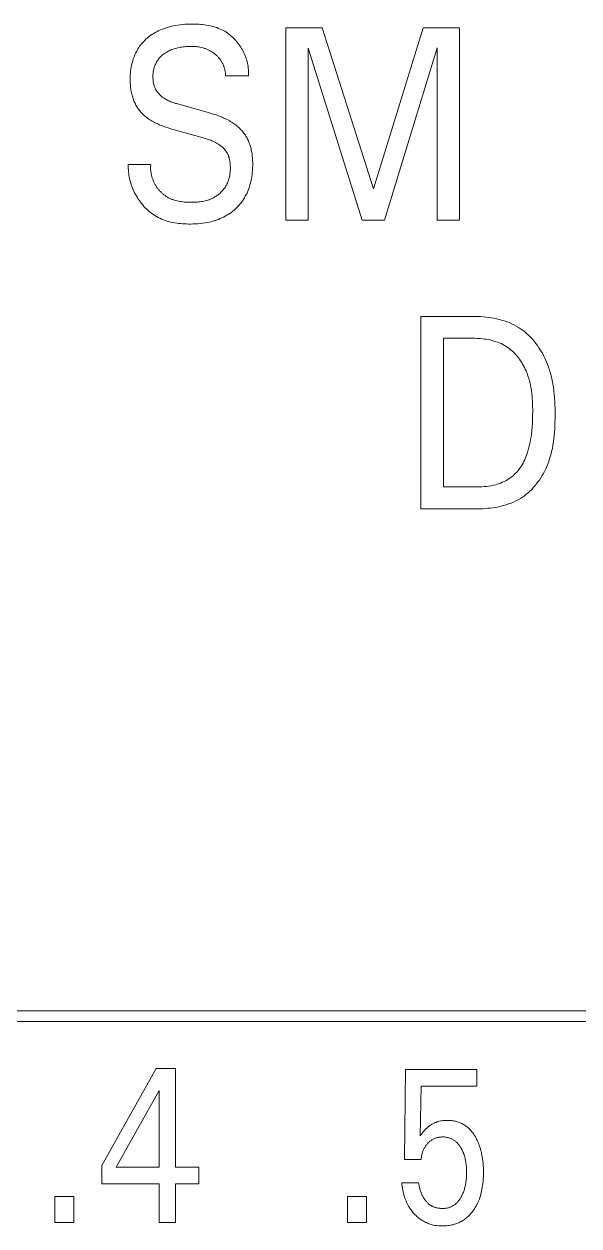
# Model space of a CAD drawing. Header units: millimetres. Extents: x -135 to 420, y 0 to 297.
# Drawn here: x 275.33 to 281.1, y 139.32 to 151.81 of the extents above; entities that cross this region are included whole.
import ezdxf

# ---------------------------------------------------------------- set-up
doc = ezdxf.new("R2010")
doc.units = ezdxf.units.MM
doc.layers.add('eProC - L2', color=41, linetype='Continuous', lineweight=20)

msp = doc.modelspace()

# ---------------------------------------------------------------- linework, layer by layer
at = {"layer": 'eProC - L2', "linetype": 'Continuous'}
for p, q in [((278.049, 149.774), (278.049, 151.774)), ((278.049, 151.774), (278.426, 151.774)), ((278.426, 151.774), (278.959, 150.1)), ((278.959, 150.1), (279.476, 151.774)), ((279.476, 151.774), (279.853, 151.774)), ((279.853, 151.774), (279.853, 149.774)), ((278.281, 151.564), (278.281, 149.774)), ((278.841, 149.774), (278.281, 151.564)), ((279.621, 151.567), (279.075, 149.774)), ((279.621, 149.774), (279.621, 151.567)), ((277.659, 151.274), (277.423, 151.274)), ((276.912, 150.986), (277.255, 150.89)), ((277.204, 150.626), (276.862, 150.722)), ((276.411, 150.354), (276.645, 150.354)), ((278.281, 149.774), (278.049, 149.774)), ((279.075, 149.774), (278.841, 149.774)), ((279.853, 149.774), (279.621, 149.774)), ((279.453, 146.774), (279.453, 148.774)), ((279.453, 148.774), (279.992, 148.774)), ((279.686, 148.547), (279.686, 147.001)), ((279.992, 148.547), (279.686, 148.547)), ((279.686, 147.001), (280.039, 147.001)), ((280.038, 146.774), (279.453, 146.774)), ((286.906, 141.554), (262.857, 141.554)), ((286.796, 141.444), (262.967, 141.444)), ((276.136, 139.947), (276.7, 140.954)), ((276.7, 140.954), (276.903, 140.954)), ((276.903, 140.954), (276.903, 139.929)), ((279.283, 140.009), (279.294, 140.945)), ((279.294, 140.945), (280.035, 140.945)), ((280.035, 140.945), (280.035, 140.77)), ((276.731, 140.726), (276.286, 139.929)), ((276.731, 139.929), (276.731, 140.726)), ((279.455, 140.77), (279.445, 140.255)), ((280.035, 140.77), (279.455, 140.77)), ((279.455, 140.009), (279.283, 140.009)), ((276.136, 139.754), (276.136, 139.947)), ((276.286, 139.929), (276.731, 139.929)), ((276.903, 139.929), (277.145, 139.929)), ((277.145, 139.929), (277.145, 139.754)), ((276.731, 139.754), (276.136, 139.754)), ((276.731, 139.354), (276.731, 139.754)), ((276.903, 139.754), (276.903, 139.354)), ((277.145, 139.754), (276.903, 139.754)), ((279.254, 139.766), (279.429, 139.766)), ((275.648, 139.354), (275.648, 139.624)), ((275.648, 139.624), (275.846, 139.624)), ((275.846, 139.624), (275.846, 139.354)), ((278.69, 139.354), (278.69, 139.624)), ((278.69, 139.624), (278.888, 139.624)), ((278.888, 139.624), (278.888, 139.354)), ((275.846, 139.354), (275.648, 139.354)), ((276.903, 139.354), (276.731, 139.354)), ((278.888, 139.354), (278.69, 139.354))]:
    msp.add_line(p, q, dxfattribs=at)
for points in [[(277.659, 151.274), (277.66, 151.29), (277.661, 151.306), (277.661, 151.323), (277.66, 151.339), (277.658, 151.356), (277.656, 151.372), (277.654, 151.388), (277.65, 151.405), (277.647, 151.421), (277.642, 151.437), (277.637, 151.453), (277.632, 151.469), (277.626, 151.484), (277.62, 151.5), (277.613, 151.515), (277.605, 151.53), (277.598, 151.545), (277.589, 151.559), (277.58, 151.574), (277.571, 151.588), (277.561, 151.602), (277.551, 151.615), (277.54, 151.629), (277.529, 151.642), (277.518, 151.654), (277.506, 151.666), (277.493, 151.678), (277.481, 151.689), (277.468, 151.7), (277.455, 151.71), (277.441, 151.72), (277.427, 151.729), (277.413, 151.738), (277.398, 151.746), (277.384, 151.754), (277.367, 151.762), (277.349, 151.769), (277.332, 151.776), (277.314, 151.782), (277.296, 151.787), (277.278, 151.792), (277.259, 151.796), (277.24, 151.8), (277.222, 151.803), (277.203, 151.806), (277.184, 151.808), (277.165, 151.81), (277.146, 151.812), (277.126, 151.813), (277.107, 151.813), (277.088, 151.814), (277.069, 151.814), (277.045, 151.813), (277.021, 151.813), (276.997, 151.811), (276.973, 151.809), (276.949, 151.807), (276.925, 151.803), (276.902, 151.8), (276.88, 151.795), (276.859, 151.791), (276.838, 151.785), (276.817, 151.779), (276.796, 151.772), (276.776, 151.765), (276.756, 151.757), (276.739, 151.75), (276.723, 151.742), (276.707, 151.734), (276.692, 151.725), (276.676, 151.716), (276.661, 151.707), (276.646, 151.697), (276.632, 151.686), (276.619, 151.676), (276.606, 151.666), (276.594, 151.655), (276.582, 151.644), (276.571, 151.632), (276.56, 151.62), (276.549, 151.608), (276.539, 151.595), (276.529, 151.582), (276.52, 151.569), (276.511, 151.555), (276.503, 151.541), (276.495, 151.526), (276.487, 151.512), (276.48, 151.497), (276.474, 151.481), (276.468, 151.466), (276.462, 151.451), (276.457, 151.435), (276.453, 151.419), (276.448, 151.401), (276.444, 151.382), (276.441, 151.364), (276.438, 151.345), (276.435, 151.327), (276.433, 151.308), (276.432, 151.289)], [(276.912, 150.986), (276.9, 150.989), (276.888, 150.993), (276.877, 150.997), (276.865, 151.001), (276.853, 151.006), (276.842, 151.011), (276.83, 151.016), (276.819, 151.021), (276.808, 151.027), (276.797, 151.033), (276.786, 151.04), (276.776, 151.047), (276.768, 151.052), (276.761, 151.058), (276.753, 151.064), (276.746, 151.071), (276.739, 151.077), (276.733, 151.084), (276.726, 151.091), (276.72, 151.098), (276.714, 151.105), (276.709, 151.113), (276.703, 151.121), (276.698, 151.129), (276.694, 151.137), (276.69, 151.146), (276.686, 151.154), (276.683, 151.163), (276.68, 151.172), (276.677, 151.181), (276.675, 151.19), (276.673, 151.2), (276.671, 151.209), (276.669, 151.218), (276.668, 151.228), (276.668, 151.238), (276.667, 151.247), (276.667, 151.257), (276.667, 151.268), (276.667, 151.279), (276.667, 151.289), (276.668, 151.3), (276.67, 151.311), (276.671, 151.322), (276.673, 151.333), (276.676, 151.343), (276.678, 151.354), (276.681, 151.364), (276.685, 151.373), (276.688, 151.383), (276.692, 151.392), (276.696, 151.401), (276.7, 151.409), (276.705, 151.418), (276.709, 151.427), (276.715, 151.435), (276.72, 151.443), (276.726, 151.451), (276.732, 151.458), (276.739, 151.466), (276.746, 151.473), (276.753, 151.48), (276.76, 151.487), (276.768, 151.493), (276.776, 151.499), (276.784, 151.505), (276.792, 151.511), (276.8, 151.516), (276.811, 151.522), (276.821, 151.528), (276.832, 151.534), (276.843, 151.539), (276.854, 151.544), (276.865, 151.548), (276.877, 151.552), (276.889, 151.556), (276.902, 151.56), (276.915, 151.564), (276.927, 151.567), (276.94, 151.569), (276.953, 151.572), (276.966, 151.574), (276.981, 151.576), (276.996, 151.578), (277.01, 151.579), (277.025, 151.58), (277.04, 151.581), (277.054, 151.581), (277.069, 151.581), (277.082, 151.581), (277.094, 151.58), (277.107, 151.58), (277.119, 151.579), (277.131, 151.577), (277.144, 151.575), (277.156, 151.573), (277.172, 151.57), (277.188, 151.566)], [(277.188, 151.566), (277.196, 151.563), (277.203, 151.561), (277.211, 151.558), (277.219, 151.555), (277.226, 151.552), (277.234, 151.549), (277.241, 151.546), (277.247, 151.543), (277.254, 151.54), (277.26, 151.536), (277.266, 151.533), (277.273, 151.529), (277.279, 151.525), (277.285, 151.521), (277.291, 151.517), (277.297, 151.513), (277.303, 151.509), (277.308, 151.505), (277.314, 151.5), (277.319, 151.496), (277.324, 151.491), (277.329, 151.487), (277.334, 151.482), (277.339, 151.477), (277.344, 151.472), (277.349, 151.467), (277.353, 151.462), (277.358, 151.457), (277.362, 151.451), (277.366, 151.446), (277.37, 151.44), (277.374, 151.434), (277.377, 151.429), (277.381, 151.423), (277.384, 151.417), (277.387, 151.411), (277.391, 151.405), (277.393, 151.399), (277.396, 151.393), (277.399, 151.386), (277.401, 151.38), (277.404, 151.374), (277.406, 151.367), (277.408, 151.36), (277.411, 151.353), (277.412, 151.346), (277.414, 151.339), (277.416, 151.332), (277.417, 151.325), (277.419, 151.317), (277.42, 151.31), (277.421, 151.303), (277.422, 151.296), (277.422, 151.288), (277.423, 151.281), (277.423, 151.274)], [(276.432, 151.289), (276.431, 151.272), (276.431, 151.254), (276.43, 151.237), (276.431, 151.223), (276.431, 151.209), (276.432, 151.195), (276.433, 151.181), (276.434, 151.167), (276.435, 151.153), (276.437, 151.139), (276.439, 151.125), (276.442, 151.111), (276.444, 151.097), (276.447, 151.085), (276.45, 151.073), (276.454, 151.061), (276.457, 151.049), (276.461, 151.037), (276.466, 151.025), (276.47, 151.013), (276.475, 151.002), (276.481, 150.99), (276.486, 150.979), (276.491, 150.97), (276.497, 150.96), (276.502, 150.951), (276.508, 150.942), (276.514, 150.933), (276.521, 150.924), (276.527, 150.915), (276.534, 150.907), (276.541, 150.898), (276.548, 150.89), (276.556, 150.882), (276.565, 150.874), (276.574, 150.865), (276.584, 150.857), (276.593, 150.849), (276.604, 150.841), (276.614, 150.833), (276.624, 150.826), (276.635, 150.819), (276.647, 150.812), (276.659, 150.804), (276.672, 150.797), (276.685, 150.79), (276.698, 150.784), (276.71, 150.778), (276.724, 150.772), (276.737, 150.766), (276.754, 150.759), (276.772, 150.752), (276.79, 150.745), (276.808, 150.739), (276.826, 150.733), (276.844, 150.728), (276.862, 150.722)], [(277.704, 150.335), (277.704, 150.364), (277.704, 150.378), (277.703, 150.392), (277.703, 150.407), (277.702, 150.421), (277.7, 150.436), (277.699, 150.45), (277.697, 150.464), (277.695, 150.478), (277.692, 150.493), (277.689, 150.507), (277.687, 150.518), (277.684, 150.529), (277.68, 150.541), (277.677, 150.552), (277.673, 150.563), (277.669, 150.574), (277.665, 150.585), (277.66, 150.596), (277.656, 150.607), (277.65, 150.617), (277.645, 150.628), (277.64, 150.637), (277.634, 150.647), (277.628, 150.657), (277.622, 150.666), (277.615, 150.675), (277.609, 150.684), (277.602, 150.693), (277.594, 150.702), (277.587, 150.71), (277.579, 150.718), (277.571, 150.727), (277.562, 150.735), (277.553, 150.744), (277.543, 150.753), (277.533, 150.761), (277.522, 150.769), (277.512, 150.776), (277.501, 150.784), (277.49, 150.791), (277.478, 150.798), (277.465, 150.806), (277.452, 150.813), (277.439, 150.82), (277.425, 150.827), (277.412, 150.833), (277.398, 150.839), (277.385, 150.845), (277.366, 150.852), (277.348, 150.859), (277.33, 150.866), (277.311, 150.872), (277.292, 150.878), (277.273, 150.884), (277.255, 150.89)], [(277.204, 150.626), (277.217, 150.622), (277.23, 150.618), (277.243, 150.614), (277.256, 150.609), (277.268, 150.605), (277.281, 150.599), (277.293, 150.594), (277.305, 150.588), (277.318, 150.582), (277.329, 150.575), (277.341, 150.568), (277.353, 150.561), (277.361, 150.555), (277.369, 150.549), (277.377, 150.543), (277.385, 150.536), (277.392, 150.529), (277.4, 150.522), (277.407, 150.515), (277.413, 150.507), (277.42, 150.499), (277.426, 150.491), (277.432, 150.483), (277.437, 150.475), (277.442, 150.466), (277.446, 150.456), (277.451, 150.447), (277.454, 150.437), (277.458, 150.427), (277.461, 150.416), (277.463, 150.406), (277.465, 150.395), (277.467, 150.384), (277.469, 150.374), (277.47, 150.363), (277.471, 150.352), (277.471, 150.341), (277.472, 150.329), (277.472, 150.318), (277.472, 150.306), (277.471, 150.294), (277.471, 150.283), (277.47, 150.271), (277.468, 150.26), (277.467, 150.248), (277.465, 150.237), (277.462, 150.226), (277.46, 150.214), (277.457, 150.203), (277.453, 150.192), (277.45, 150.182), (277.446, 150.171), (277.441, 150.16), (277.436, 150.15), (277.431, 150.14), (277.426, 150.13), (277.42, 150.121), (277.414, 150.112), (277.408, 150.104), (277.402, 150.095), (277.395, 150.087), (277.388, 150.079), (277.381, 150.071), (277.374, 150.064), (277.366, 150.057), (277.358, 150.05), (277.35, 150.043), (277.341, 150.036), (277.333, 150.03), (277.324, 150.024), (277.315, 150.019), (277.306, 150.013), (277.297, 150.008), (277.288, 150.003), (277.275, 149.997), (277.263, 149.992), (277.25, 149.987), (277.237, 149.983), (277.223, 149.979), (277.21, 149.976), (277.197, 149.973), (277.183, 149.97), (277.169, 149.968), (277.156, 149.966), (277.142, 149.965), (277.128, 149.963), (277.114, 149.962), (277.1, 149.962), (277.086, 149.961), (277.072, 149.961), (277.058, 149.961), (277.043, 149.961), (277.027, 149.962), (277.011, 149.962), (276.996, 149.963), (276.981, 149.965), (276.965, 149.967), (276.95, 149.969), (276.935, 149.971), (276.92, 149.974), (276.905, 149.978), (276.89, 149.982)], [(276.411, 150.354), (276.411, 150.335), (276.411, 150.316), (276.412, 150.297), (276.413, 150.279), (276.415, 150.26), (276.418, 150.241), (276.421, 150.222), (276.425, 150.204), (276.429, 150.185), (276.434, 150.167), (276.44, 150.149), (276.446, 150.13), (276.453, 150.112), (276.46, 150.095), (276.468, 150.077), (276.476, 150.06), (276.485, 150.043), (276.495, 150.026), (276.505, 150.01), (276.515, 149.994), (276.526, 149.978), (276.537, 149.962), (276.548, 149.947), (276.561, 149.933), (276.573, 149.918), (276.586, 149.904), (276.599, 149.891), (276.613, 149.878), (276.627, 149.866), (276.642, 149.854), (276.657, 149.843), (276.672, 149.832), (276.688, 149.822), (276.704, 149.812), (276.72, 149.803), (276.738, 149.794), (276.757, 149.786), (276.776, 149.778), (276.795, 149.771), (276.814, 149.765), (276.834, 149.76), (276.854, 149.755), (276.874, 149.751), (276.894, 149.747), (276.914, 149.744), (276.935, 149.741), (276.955, 149.739), (276.976, 149.737), (276.996, 149.736), (277.017, 149.735), (277.038, 149.734), (277.058, 149.734), (277.084, 149.735), (277.109, 149.736), (277.134, 149.737), (277.159, 149.739), (277.184, 149.742), (277.209, 149.746), (277.234, 149.75), (277.253, 149.754), (277.272, 149.759), (277.291, 149.764), (277.31, 149.77), (277.329, 149.776), (277.348, 149.783), (277.366, 149.791), (277.384, 149.799), (277.401, 149.807), (277.418, 149.815), (277.434, 149.825), (277.45, 149.834), (277.465, 149.845), (277.481, 149.856), (277.496, 149.867), (277.51, 149.879), (277.524, 149.891), (277.537, 149.904), (277.55, 149.917), (277.563, 149.931), (277.575, 149.945), (277.587, 149.96), (277.598, 149.975), (277.608, 149.99), (277.618, 150.006), (277.627, 150.023), (277.636, 150.04), (277.645, 150.057), (277.652, 150.075), (277.66, 150.093), (277.666, 150.111), (277.672, 150.13), (277.678, 150.149), (277.682, 150.167), (277.687, 150.188), (277.691, 150.209), (277.695, 150.23), (277.698, 150.251), (277.7, 150.272), (277.702, 150.293), (277.703, 150.314), (277.704, 150.335)], [(276.89, 149.982), (276.882, 149.985), (276.874, 149.988), (276.865, 149.991), (276.857, 149.994), (276.85, 149.997), (276.842, 150.001), (276.834, 150.005), (276.827, 150.008), (276.82, 150.012), (276.813, 150.016), (276.806, 150.021), (276.8, 150.025), (276.793, 150.03), (276.787, 150.034), (276.781, 150.039), (276.774, 150.044), (276.768, 150.049), (276.762, 150.055), (276.757, 150.06), (276.751, 150.066), (276.745, 150.072), (276.74, 150.077), (276.734, 150.083), (276.729, 150.09), (276.724, 150.096), (276.719, 150.102), (276.714, 150.109), (276.709, 150.115), (276.705, 150.122), (276.7, 150.129), (276.696, 150.136), (276.692, 150.142), (276.688, 150.149), (276.684, 150.156), (276.681, 150.163), (276.677, 150.171), (276.674, 150.178), (276.671, 150.185), (276.668, 150.192), (276.665, 150.2), (276.662, 150.207), (276.66, 150.215), (276.657, 150.222), (276.655, 150.23), (276.653, 150.238), (276.651, 150.245), (276.65, 150.253), (276.648, 150.261), (276.647, 150.268), (276.646, 150.276), (276.645, 150.284), (276.644, 150.292), (276.643, 150.3), (276.643, 150.307), (276.643, 150.315), (276.643, 150.323), (276.643, 150.331), (276.643, 150.338), (276.644, 150.346), (276.645, 150.354)], [(280.038, 146.774), (280.065, 146.774), (280.092, 146.775), (280.12, 146.777), (280.148, 146.779), (280.175, 146.782), (280.203, 146.785), (280.23, 146.789), (280.258, 146.795), (280.285, 146.8), (280.311, 146.807), (280.338, 146.815), (280.364, 146.824), (280.39, 146.833), (280.415, 146.844), (280.44, 146.855), (280.464, 146.868), (280.488, 146.882), (280.508, 146.895), (280.529, 146.91), (280.548, 146.925), (280.567, 146.941), (280.586, 146.958), (280.604, 146.976), (280.621, 146.994), (280.638, 147.013), (280.654, 147.033), (280.669, 147.053), (280.684, 147.073), (280.698, 147.095), (280.711, 147.116), (280.724, 147.138), (280.736, 147.16), (280.747, 147.183), (280.757, 147.206), (280.771, 147.237), (280.783, 147.269), (280.793, 147.302), (280.803, 147.335), (280.811, 147.368), (280.819, 147.401), (280.825, 147.435), (280.83, 147.469), (280.835, 147.503), (280.838, 147.537), (280.841, 147.572), (280.844, 147.606), (280.845, 147.641), (280.846, 147.675), (280.847, 147.71), (280.847, 147.745), (280.847, 147.782), (280.847, 147.819), (280.845, 147.855), (280.844, 147.892), (280.841, 147.929), (280.838, 147.965), (280.834, 148.001), (280.83, 148.038), (280.824, 148.073), (280.817, 148.109), (280.809, 148.144), (280.8, 148.18), (280.79, 148.214), (280.779, 148.249), (280.766, 148.283), (280.752, 148.317), (280.742, 148.339), (280.731, 148.362), (280.719, 148.384), (280.706, 148.406), (280.693, 148.428), (280.68, 148.449), (280.665, 148.47), (280.65, 148.49), (280.634, 148.51), (280.618, 148.53), (280.601, 148.548), (280.584, 148.566), (280.566, 148.584), (280.547, 148.6), (280.528, 148.616), (280.508, 148.632), (280.488, 148.646), (280.467, 148.66), (280.444, 148.673), (280.42, 148.686), (280.395, 148.698), (280.37, 148.709), (280.344, 148.719), (280.318, 148.728), (280.292, 148.736), (280.266, 148.743), (280.239, 148.749), (280.211, 148.755), (280.184, 148.759), (280.157, 148.763), (280.129, 148.767), (280.102, 148.769), (280.074, 148.772), (280.047, 148.773), (280.019, 148.774), (279.992, 148.774)], [(279.992, 148.547), (280.012, 148.547), (280.032, 148.546), (280.052, 148.545), (280.072, 148.544), (280.092, 148.542), (280.112, 148.539), (280.132, 148.536), (280.152, 148.533), (280.172, 148.529), (280.191, 148.524), (280.211, 148.518), (280.23, 148.513), (280.249, 148.506), (280.267, 148.499), (280.286, 148.491), (280.304, 148.482), (280.321, 148.473), (280.338, 148.462), (280.354, 148.452), (280.37, 148.44), (280.385, 148.428), (280.4, 148.415), (280.414, 148.402), (280.428, 148.388), (280.441, 148.374), (280.454, 148.359), (280.466, 148.344), (280.478, 148.328), (280.489, 148.311), (280.5, 148.295), (280.51, 148.278), (280.52, 148.261), (280.529, 148.243), (280.538, 148.226), (280.546, 148.208), (280.556, 148.182), (280.565, 148.157), (280.573, 148.131), (280.581, 148.105), (280.587, 148.079), (280.593, 148.053), (280.598, 148.026), (280.602, 147.999), (280.605, 147.973), (280.608, 147.946), (280.61, 147.919), (280.612, 147.892), (280.613, 147.865), (280.614, 147.837), (280.615, 147.81), (280.615, 147.783), (280.614, 147.744), (280.613, 147.705), (280.612, 147.666), (280.609, 147.627), (280.606, 147.588), (280.601, 147.55), (280.598, 147.522), (280.593, 147.495), (280.588, 147.468), (280.582, 147.44), (280.576, 147.413), (280.569, 147.386), (280.561, 147.36), (280.554, 147.341), (280.547, 147.322), (280.54, 147.303), (280.532, 147.284), (280.523, 147.266), (280.514, 147.248), (280.504, 147.231), (280.493, 147.213), (280.483, 147.198), (280.472, 147.184), (280.461, 147.17), (280.449, 147.156), (280.436, 147.143), (280.423, 147.13), (280.41, 147.118), (280.396, 147.106), (280.381, 147.095), (280.366, 147.085), (280.35, 147.075), (280.334, 147.066), (280.317, 147.057), (280.3, 147.049), (280.283, 147.042), (280.265, 147.036), (280.248, 147.03), (280.23, 147.024), (280.206, 147.018), (280.183, 147.013), (280.159, 147.009), (280.135, 147.006), (280.111, 147.004), (280.087, 147.002), (280.063, 147.001), (280.039, 147.001)], [(280.096, 139.99), (280.093, 140.019), (280.09, 140.036), (280.087, 140.052), (280.084, 140.068), (280.081, 140.084), (280.077, 140.1), (280.072, 140.116), (280.068, 140.131), (280.063, 140.147), (280.058, 140.159), (280.054, 140.172), (280.049, 140.184), (280.044, 140.196), (280.038, 140.208), (280.032, 140.22), (280.026, 140.231), (280.02, 140.243), (280.013, 140.254), (280.007, 140.263), (280.001, 140.272), (279.995, 140.281), (279.988, 140.29), (279.982, 140.298), (279.975, 140.306), (279.968, 140.314), (279.96, 140.322), (279.953, 140.33), (279.945, 140.337), (279.937, 140.344), (279.929, 140.35), (279.921, 140.356), (279.913, 140.362), (279.905, 140.367), (279.896, 140.372), (279.888, 140.377), (279.879, 140.382), (279.87, 140.386), (279.861, 140.39), (279.852, 140.394), (279.842, 140.397), (279.832, 140.401), (279.822, 140.404), (279.812, 140.406), (279.802, 140.408), (279.792, 140.41), (279.781, 140.412), (279.771, 140.413), (279.76, 140.414), (279.75, 140.415), (279.739, 140.415), (279.729, 140.415), (279.717, 140.415), (279.705, 140.415), (279.693, 140.414), (279.682, 140.413), (279.67, 140.411), (279.658, 140.409), (279.647, 140.406), (279.637, 140.404), (279.628, 140.401), (279.619, 140.399), (279.61, 140.395), (279.601, 140.392), (279.592, 140.388), (279.583, 140.384), (279.575, 140.38), (279.566, 140.375), (279.558, 140.37), (279.55, 140.365), (279.542, 140.359), (279.535, 140.354), (279.527, 140.348), (279.52, 140.341), (279.513, 140.335), (279.502, 140.324), (279.492, 140.313), (279.481, 140.3), (279.469, 140.287), (279.457, 140.271), (279.445, 140.255)], [(279.455, 140.009), (279.456, 140.019), (279.457, 140.029), (279.458, 140.039), (279.46, 140.048), (279.462, 140.058), (279.464, 140.067), (279.467, 140.077), (279.47, 140.085), (279.473, 140.094), (279.476, 140.102), (279.479, 140.111), (279.483, 140.119), (279.487, 140.127), (279.492, 140.134), (279.496, 140.142), (279.501, 140.149), (279.506, 140.156), (279.511, 140.163), (279.517, 140.169), (279.522, 140.176), (279.528, 140.182), (279.534, 140.187), (279.54, 140.193), (279.546, 140.198), (279.552, 140.203), (279.559, 140.207), (279.565, 140.212), (279.572, 140.216), (279.579, 140.22), (279.586, 140.223), (279.593, 140.226), (279.6, 140.229), (279.607, 140.232), (279.614, 140.234), (279.622, 140.236), (279.63, 140.238), (279.638, 140.24), (279.646, 140.241), (279.654, 140.242), (279.662, 140.242), (279.67, 140.243), (279.678, 140.243), (279.686, 140.243), (279.693, 140.243), (279.701, 140.242), (279.709, 140.241), (279.716, 140.24), (279.724, 140.239), (279.731, 140.237), (279.739, 140.235), (279.746, 140.233), (279.753, 140.231), (279.76, 140.228), (279.767, 140.225), (279.774, 140.222), (279.78, 140.219), (279.787, 140.215), (279.793, 140.211), (279.799, 140.207), (279.805, 140.203), (279.811, 140.198), (279.816, 140.194), (279.823, 140.188), (279.829, 140.181), (279.835, 140.175), (279.841, 140.168), (279.847, 140.161), (279.852, 140.154), (279.857, 140.147), (279.862, 140.139), (279.867, 140.132), (279.872, 140.123), (279.877, 140.114), (279.881, 140.105), (279.886, 140.096), (279.89, 140.087), (279.894, 140.078), (279.897, 140.068), (279.901, 140.059), (279.904, 140.047), (279.908, 140.035), (279.911, 140.023), (279.914, 140.01), (279.917, 139.998), (279.919, 139.986), (279.921, 139.973), (279.923, 139.959), (279.924, 139.945), (279.925, 139.931), (279.926, 139.917), (279.927, 139.903), (279.927, 139.889), (279.928, 139.874), (279.927, 139.858), (279.927, 139.843), (279.926, 139.827), (279.925, 139.811), (279.923, 139.795)], [(279.254, 139.766), (279.256, 139.747), (279.259, 139.728), (279.261, 139.709), (279.265, 139.691), (279.268, 139.672), (279.273, 139.654), (279.278, 139.636), (279.282, 139.621), (279.287, 139.607), (279.292, 139.593), (279.298, 139.579), (279.303, 139.565), (279.31, 139.552), (279.317, 139.538), (279.324, 139.525), (279.331, 139.513), (279.339, 139.501), (279.347, 139.489), (279.355, 139.478), (279.364, 139.466), (279.373, 139.455), (279.382, 139.445), (279.392, 139.435), (279.402, 139.425), (279.411, 139.416), (279.421, 139.408), (279.431, 139.399), (279.442, 139.391), (279.453, 139.384), (279.464, 139.376), (279.475, 139.37), (279.486, 139.363), (279.498, 139.357), (279.509, 139.352), (279.521, 139.347), (279.533, 139.342), (279.545, 139.338), (279.558, 139.334), (279.57, 139.331), (279.585, 139.327), (279.601, 139.324), (279.616, 139.322), (279.631, 139.32), (279.647, 139.319), (279.662, 139.318), (279.678, 139.318), (279.692, 139.318), (279.706, 139.318), (279.72, 139.319), (279.734, 139.321), (279.747, 139.323), (279.761, 139.325), (279.775, 139.328), (279.788, 139.331), (279.802, 139.335), (279.814, 139.339), (279.826, 139.343), (279.838, 139.348), (279.85, 139.353), (279.862, 139.359), (279.873, 139.365), (279.885, 139.371), (279.896, 139.378), (279.906, 139.386), (279.917, 139.394), (279.928, 139.402), (279.938, 139.411), (279.948, 139.42), (279.957, 139.43), (279.966, 139.44), (279.975, 139.45), (279.984, 139.46), (279.992, 139.471), (280.001, 139.484), (280.01, 139.497), (280.018, 139.511), (280.026, 139.524), (280.034, 139.538), (280.041, 139.553), (280.047, 139.567), (280.053, 139.582), (280.06, 139.598), (280.065, 139.615), (280.071, 139.631), (280.075, 139.648), (280.08, 139.665), (280.084, 139.682), (280.087, 139.699), (280.09, 139.716), (280.094, 139.738), (280.097, 139.76), (280.099, 139.783), (280.1, 139.805), (280.102, 139.827), (280.102, 139.85), (280.103, 139.872), (280.102, 139.896), (280.102, 139.92), (280.1, 139.943), (280.099, 139.967), (280.096, 139.99)], [(279.923, 139.795), (279.921, 139.775), (279.919, 139.764), (279.917, 139.753), (279.915, 139.742), (279.913, 139.731), (279.91, 139.72), (279.907, 139.709), (279.904, 139.699), (279.901, 139.688), (279.898, 139.678), (279.894, 139.669), (279.89, 139.659), (279.886, 139.65), (279.882, 139.641), (279.877, 139.632), (279.873, 139.623), (279.868, 139.614), (279.863, 139.607), (279.859, 139.6), (279.855, 139.593), (279.85, 139.586), (279.845, 139.58), (279.84, 139.573), (279.834, 139.567), (279.829, 139.561), (279.823, 139.556), (279.817, 139.55), (279.812, 139.546), (279.807, 139.541), (279.801, 139.537), (279.796, 139.533), (279.79, 139.53), (279.784, 139.526), (279.779, 139.523), (279.773, 139.52), (279.766, 139.517), (279.76, 139.514), (279.754, 139.512), (279.747, 139.509), (279.739, 139.507), (279.732, 139.505), (279.724, 139.504), (279.717, 139.502), (279.709, 139.501), (279.701, 139.5), (279.694, 139.5), (279.686, 139.499), (279.678, 139.499), (279.671, 139.499), (279.663, 139.499), (279.656, 139.5), (279.649, 139.501), (279.641, 139.501), (279.634, 139.502), (279.627, 139.504), (279.62, 139.505), (279.613, 139.507), (279.606, 139.509), (279.599, 139.511), (279.592, 139.513), (279.585, 139.516), (279.578, 139.519), (279.572, 139.522), (279.566, 139.525), (279.559, 139.529), (279.553, 139.533), (279.547, 139.537), (279.541, 139.542), (279.535, 139.546), (279.529, 139.551), (279.523, 139.557), (279.518, 139.562), (279.513, 139.568), (279.507, 139.573), (279.503, 139.579), (279.498, 139.585), (279.493, 139.592), (279.489, 139.598), (279.485, 139.604), (279.48, 139.611), (279.476, 139.618), (279.472, 139.626), (279.467, 139.635), (279.463, 139.644), (279.459, 139.653), (279.455, 139.662), (279.452, 139.671), (279.448, 139.68), (279.445, 139.689), (279.442, 139.699), (279.44, 139.708), (279.438, 139.718), (279.436, 139.727), (279.434, 139.737), (279.432, 139.746), (279.431, 139.756), (279.429, 139.766)]]:
    msp.add_lwpolyline(points, dxfattribs=at)

doc.saveas('drawing.dxf')
